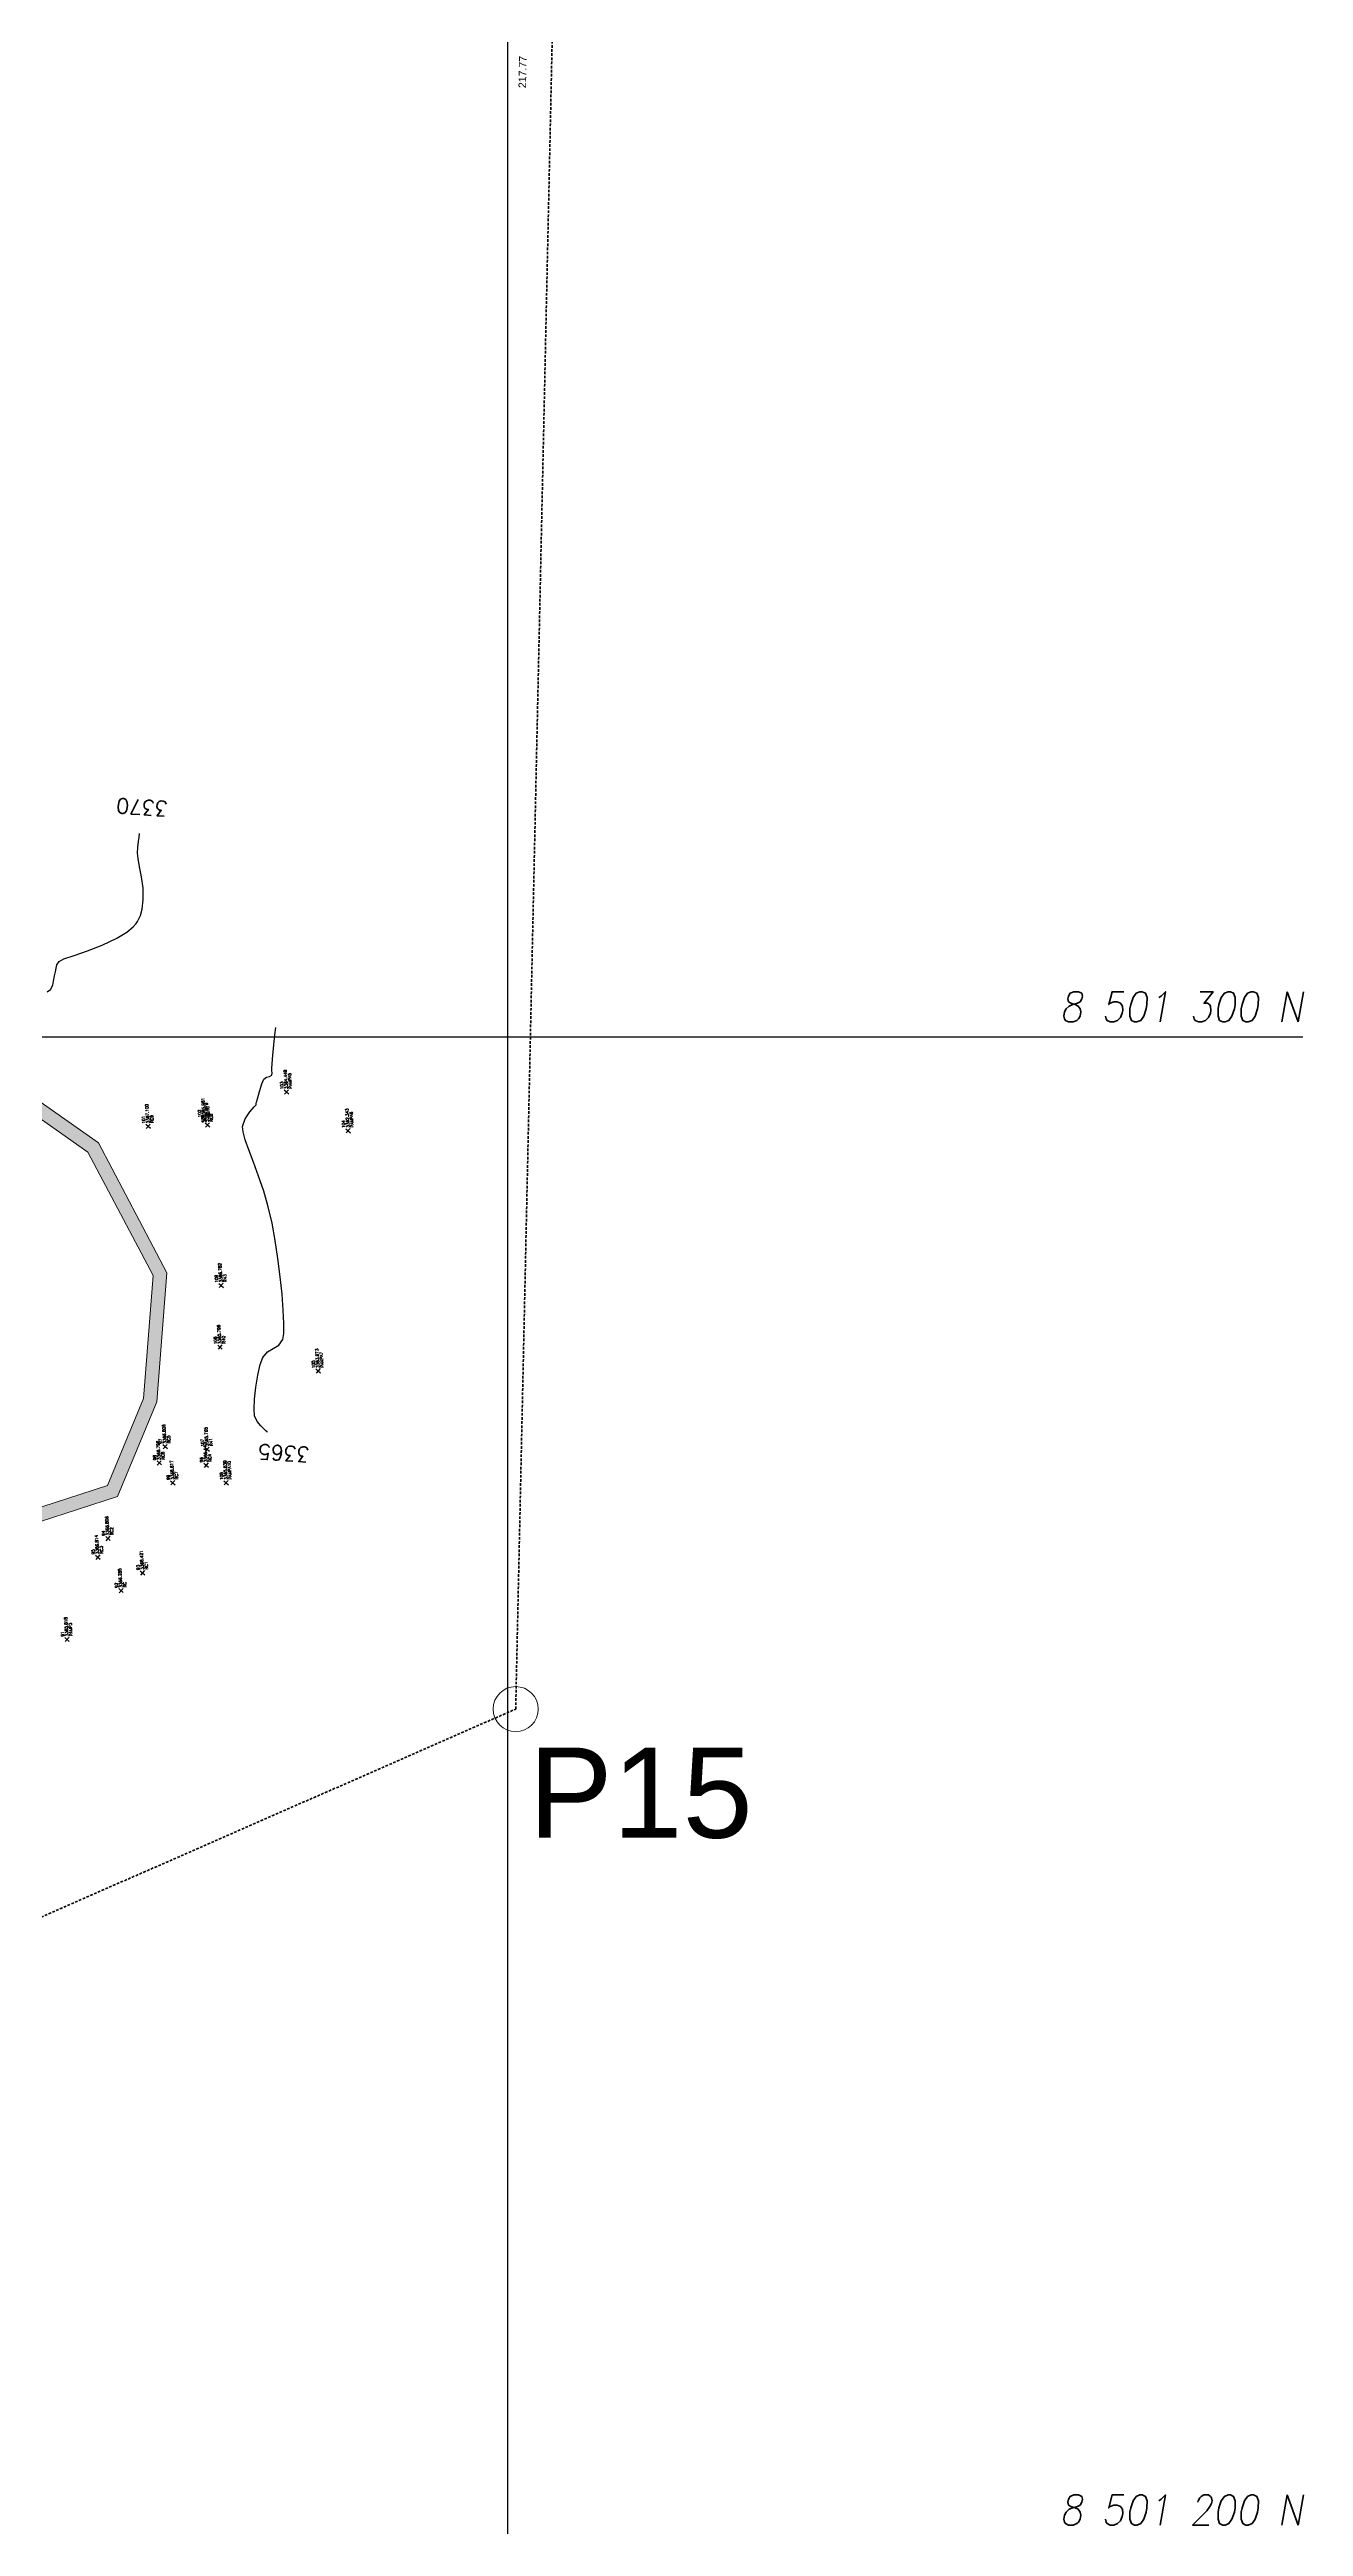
# Model space of a CAD drawing. Header units: millimetres. Extents: x 736950 to 738835, y 8500595 to 8502131.
# Drawn here: x 738469.5 to 738552.9, y 8501200.9 to 8501365.7 of the extents above; entities that cross this region are included whole.
import ezdxf
from ezdxf.enums import TextEntityAlignment as Align

# ---------------------------------------------------------------- set-up
doc = ezdxf.new("R2010")
doc.units = ezdxf.units.MM
doc.linetypes.add('DASHED', pattern=[0.75, 0.5, -0.25])
for name, color, linetype, lineweight in [('CAMINO ACTUAL', 1, 'Continuous', 13), ('CONT-MJR', 80, 'Continuous', 30), ('COTAS', 40, 'Continuous', 5), ('CUADROS', 9, 'Continuous', 20), ('PERIMETRO', 7, 'Continuous', 35), ('pista', 251, 'Continuous', 5)]:
    doc.layers.add(name, color=color, linetype=linetype, lineweight=lineweight)
doc.layers.add('Cuadricula Coordenadas', color=5, linetype='Continuous')
doc.styles.add('Coordenadas', font='romans', dxfattribs={"width": 0.9, "height": 2})
doc.styles.add('COTAS', font='arial.ttf')
doc.styles.add('CUADROS', font='arial.ttf')
doc.styles.get("Standard").update_dxf_attribs({"font": 'simplex.shx'})
doc.dimstyles.new('Copy of GenDist', dxfattribs={"dimtxt": 0.5, "dimasz": 2, "dimexe": 0.18, "dimexo": 0.0625, "dimgap": 1, "dimtad": 2, "dimzin": 1, "dimdsep": 46, "dimtxsty": 'COTAS', "dimcen": 0.09, "dimse1": 1, "dimse2": 1, "dimsd1": 1, "dimsd2": 1, "dimadec": 0, "dimazin": 0, "dimtfac": 1, "dimtofl": 0, "dimtmove": 0, "dimatfit": 3, "dimfxl": 1, "dimtolj": 1, "dimtzin": 0, "dimarcsym": 0})

# ---------------------------------------------------------------- blocks, each defined once
blk = doc.blocks.new('*D163')
at = {"layer": 'Defpoints', "color": 0, "transparency": 16777216}
for p in [(738500.2536031553, 8501255.919746634), (738500.5340320421, 8501255.280054767), (738327.4111217386, 8501179.386225885)]:
    blk.add_point(p, dxfattribs=at)
at = {"layer": 'COTAS', "color": 0, "transparency": 16777216, "insert": (738413.1880868776, 8501219.122655973), "char_height": 0.5, "attachment_point": 5, "rotation": 23.67174162238211, "style": 'COTAS'}
blk.add_mtext('\\A1;189.03', dxfattribs=at)
blk = doc.blocks.new('*D164')
at = {"layer": 'Defpoints', "color": 0, "transparency": 16777216}
for p in [(738504.6203127536, 8501473.017508063), (738505.2945807902, 8501473.002765063), (738500.5340320414, 8501255.280054765)]:
    blk.add_point(p, dxfattribs=at)
at = {"layer": 'COTAS', "color": 0, "transparency": 16777216, "insert": (738500.9893141275, 8501364.18350024), "char_height": 0.5, "attachment_point": 5, "rotation": 88.74741639939633, "style": 'COTAS'}
blk.add_mtext('\\A1;217.77', dxfattribs=at)

msp = doc.modelspace()

# ---------------------------------------------------------------- hatches: boundary and pattern name
at = {"layer": 'pista'}
h = msp.add_hatch(dxfattribs=at)
h.set_pattern_fill('HONEY', color=256, scale=3, angle=9.94991650582834, style=0)
h.set_pattern_definition([(9.94991650582834, (1479841.21072825, -18.49207214638591), (0.4979252195647159, 0.4170677100899267), [0.375, -0.75]), (129.9499165058283, (1479841.21072825, -18.49207214638591), (-0.6101538418184378, 0.222682034283025), [0.3749999999999999, -0.7499999999999998]), (69.94991650582834, (1479841.21072825, -18.49207214638591), (-0.112228622253722, 0.6397497443729518), [-0.75, 0.375])])
h.paths.add_polyline_path([(738324.6607803253, 8501303.255688567), (738340.4924515977, 8501317.889334468), (738348.8662337415, 8501324.073052296), (738353.590805852, 8501327.284200039), (738353.3935913751, 8501328.238359738), (738348.3457597718, 8501324.807502367), (738339.9179463997, 8501318.583884543), (738324.2255770555, 8501304.078999216), (738315.7325336294, 8501302.122292453), (738315.3895158557, 8501301.119687961)])
h.paths.add_polyline_path([(738357.4758860999, 8501329.924770733), (738355.3178019538, 8501329.546187053), (738353.3935913751, 8501328.238359738), (738353.590805852, 8501327.284200039)])
h.paths.add_polyline_path([(738355.3178019538, 8501329.546187053), (738357.4758860999, 8501329.924770733), (738361.0578508263, 8501332.359323043), (738363.3835271286, 8501333.415346753), (738363.2229229206, 8501334.330857413), (738360.6156308141, 8501333.146959946)])
h.paths.add_polyline_path([(738372.2578746635, 8501337.44493651), (738376.051893744, 8501343.604659278), (738384.3371857059, 8501343.315453827), (738396.3431088859, 8501336.743085163), (738397.7625263938, 8501336.992087642), (738384.5820186181, 8501344.207455842), (738375.5601263958, 8501344.522372976), (738371.6356416285, 8501338.150834598), (738363.2229229206, 8501334.330857413), (738363.3835271286, 8501333.415346753)])
h.paths.add_polyline_path([(738436.6034008801, 8501329.990238985), (738444.2017746986, 8501325.43121988), (738452.8734561556, 8501307.334992252), (738462.2723454447, 8501299.215247), (738472.0773927479, 8501292.336898148), (738476.4099973171, 8501284.113763375), (738475.7676183763, 8501275.937908038), (738473.3720247473, 8501270.147524597), (738463.7300826617, 8501267.01979427), (738453.6966851103, 8501272.36147203), (738447.4627184485, 8501277.597434692), (738440.2922288832, 8501281.82037677), (738429.9443386114, 8501278.080471296), (738419.3518401972, 8501279.321331613), (738406.5075618846, 8501276.137968121), (738388.4123257946, 8501271.967200011), (738375.1903402089, 8501266.111610735), (738375.3505656625, 8501265.198259134), (738388.6981989648, 8501271.109493716), (738406.7169004902, 8501275.262621386), (738419.409583229, 8501278.408412987), (738430.0505363679, 8501277.161876433), (738440.2001518973, 8501280.830122007), (738446.9413410703, 8501276.860009344), (738453.1902639542, 8501271.61148482), (738463.6443750293, 8501266.045823503), (738474.0448573995, 8501269.419615198), (738476.6536982558, 8501275.725437986), (738477.3276306477, 8501284.302888758), (738472.7722720027, 8501292.948803121), (738462.8263635708, 8501299.92596761), (738453.6039266584, 8501307.893274814), (738444.8965941606, 8501326.063899701), (738436.8460261285, 8501330.894235026), (738416.3518244564, 8501330.566419892), (738403.3274363902, 8501333.945704658), (738397.7625263938, 8501336.992087642), (738396.3431088859, 8501336.743085163), (738402.9932677158, 8501333.10260747), (738416.2440572663, 8501329.664580975)])
h.paths.add_polyline_path([(738366.9855507249, 8501262.47797515), (738367.1719360423, 8501261.576208904), (738375.3505656625, 8501265.198259134), (738375.1903402089, 8501266.111610735)])
h.paths.add_polyline_path([(738364.1546022783, 8501260.239929484), (738367.1719360423, 8501261.576208904), (738366.9855507249, 8501262.47797515), (738363.8370059141, 8501261.083586605), (738350.1546530364, 8501256.803430917), (738337.7098892569, 8501245.781399498), (738330.268049402, 8501235.809736565), (738311.8317502447, 8501225.265813686), (738303.5339075474, 8501214.184070656), (738277.807083866, 8501203.88603263), (738277.989679435, 8501202.989698078), (738304.1029048496, 8501213.44240657), (738312.4404135846, 8501224.57712347), (738330.8773626128, 8501235.121418016), (738338.3758479202, 8501245.168982793), (738350.6071806496, 8501256.001983404)])
h.paths.add_polyline_path([(738440.6798589167, 8501280.996831685), (738440.5931579545, 8501282.367079195), (738440.1818386264, 8501282.3410534), (738440.2685395887, 8501280.97080589)], flags=24)
h.paths.add_polyline_path([(738440.3988502925, 8501280.981238337), (738440.3189465342, 8501282.244060837), (738439.9076272061, 8501282.218035042), (738439.9875309644, 8501280.955212543)], flags=24)
h.paths.add_polyline_path([(738440.11945135, 8501280.96396976), (738440.0935117037, 8501281.373927556), (738439.6821923755, 8501281.347901762), (738439.7081320218, 8501280.937943965)], flags=24)
h.paths.add_polyline_path([(738430.5302433862, 8501277.32858611), (738430.4435424239, 8501278.69883362), (738430.0322230958, 8501278.672807826), (738430.118924058, 8501277.302560316)], flags=25)
h.paths.add_polyline_path([(738430.249234762, 8501277.312992763), (738430.1693310036, 8501278.575815262), (738429.7580116754, 8501278.54978947), (738429.8379154339, 8501277.286966968)], flags=24)
h.paths.add_polyline_path([(738429.9698358176, 8501277.295724185), (738429.9438961713, 8501277.705681982), (738429.5325768432, 8501277.679656187), (738429.5585164895, 8501277.26969839)], flags=24)
h.paths.add_polyline_path([(738419.8892902513, 8501278.575122667), (738419.802589289, 8501279.945370175), (738419.3912699609, 8501279.91934438), (738419.4779709232, 8501278.549096873)], flags=24)
h.paths.add_polyline_path([(738419.6082816274, 8501278.559529318), (738419.528377869, 8501279.822351817), (738419.1170585409, 8501279.796326023), (738419.1969622993, 8501278.533503523)], flags=24)
h.paths.add_polyline_path([(738419.3288826848, 8501278.542260738), (738419.3029430385, 8501278.952218536), (738418.8916237104, 8501278.926192742), (738418.9175633567, 8501278.516234944)], flags=24)
h.paths.add_polyline_path([(738407.1966075088, 8501275.429331064), (738407.1099065467, 8501276.799578574), (738406.6985872185, 8501276.77355278), (738406.7852881807, 8501275.403305272)], flags=24)
h.paths.add_polyline_path([(738406.915598885, 8501275.413737714), (738406.8356951266, 8501276.676560216), (738406.4243757986, 8501276.650534421), (738406.5042795569, 8501275.387711922)], flags=24)
h.paths.add_polyline_path([(738406.6361999424, 8501275.396469137), (738406.6102602961, 8501275.806426933), (738406.198940968, 8501275.78040114), (738406.2248806143, 8501275.370443342)], flags=24)
h.paths.add_polyline_path([(738389.1778379105, 8501271.276199086), (738389.0911369483, 8501272.646446595), (738388.6798176202, 8501272.6204208), (738388.7665185825, 8501271.250173293)], flags=24)
h.paths.add_polyline_path([(738388.8968973614, 8501271.260610044), (738388.816993603, 8501272.523432544), (738388.4056742749, 8501272.497406749), (738388.4855780333, 8501271.23458425)], flags=24)
h.paths.add_polyline_path([(738388.6174303434, 8501271.243337162), (738388.5914906971, 8501271.653294958), (738388.1801713691, 8501271.627269164), (738388.2061110153, 8501271.217311367)], flags=24)
h.paths.add_polyline_path([(738364.6343092956, 8501260.406639164), (738364.5476083333, 8501261.776886672), (738364.1362890052, 8501261.75086088), (738364.2229899674, 8501260.38061337)], flags=25)
h.paths.add_polyline_path([(738364.3533006735, 8501260.391045814), (738364.2733969152, 8501261.653868314), (738363.862077587, 8501261.62784252), (738363.9419813454, 8501260.36502002)], flags=24)
h.paths.add_polyline_path([(738364.0739017309, 8501260.373777237), (738364.0479620846, 8501260.783735033), (738363.6366427565, 8501260.757709239), (738363.6625824028, 8501260.347751442)], flags=24)
h.paths.add_polyline_path([(738351.086887663, 8501256.168693075), (738351.0001867007, 8501257.538940582), (738350.5888673727, 8501257.512914788), (738350.6755683349, 8501256.14266728)], flags=24)
h.paths.add_polyline_path([(738350.805879037, 8501256.153099725), (738350.7259752786, 8501257.415922226), (738350.3146559505, 8501257.389896432), (738350.3945597089, 8501256.127073932)], flags=24)
h.paths.add_polyline_path([(738350.5264800944, 8501256.135831147), (738350.5005404481, 8501256.545788944), (738350.08922112, 8501256.519763151), (738350.1151607663, 8501256.109805353)], flags=24)
h.paths.add_polyline_path([(738338.8555549445, 8501245.335692476), (738338.7786664224, 8501246.550861299), (738338.3673470942, 8501246.524835505), (738338.4442356164, 8501245.309666684)], flags=25)
h.paths.add_polyline_path([(738338.5745463207, 8501245.320099127), (738338.4946425622, 8501246.582921628), (738338.0833232342, 8501246.556895833), (738338.1632269926, 8501245.294073334)], flags=25)
h.paths.add_polyline_path([(738338.2951473796, 8501245.30283055), (738338.2692077333, 8501245.712788349), (738337.8578884052, 8501245.686762555), (738337.8838280515, 8501245.276804758)], flags=24)

# ---------------------------------------------------------------- linework, layer by layer
at = {"linetype": 'Continuous'}
for p, q in [((738485.133114665, 8501296.465137906), (738485.4332084085, 8501296.200760478)), ((738485.4153502503, 8501296.482996065), (738485.1509728234, 8501296.182902321)), ((738475.9309562612, 8501294.181485413), (738476.231050006, 8501293.917107983)), ((738476.2131918482, 8501294.19934357), (738475.948814419, 8501293.899249824)), ((738479.666413169, 8501294.59319246), (738479.9665069125, 8501294.328815034)), ((738479.9486487542, 8501294.611050619), (738479.6842713273, 8501294.310956875)), ((738479.8801824447, 8501294.271048555), (738480.1802761895, 8501294.006671127)), ((738480.1624180317, 8501294.288906714), (738479.8980406024, 8501293.988812968)), ((738489.2389059004, 8501293.89027008), (738489.538999646, 8501293.625892652)), ((738489.5211414874, 8501293.90812824), (738489.256764059, 8501293.608034493)), ((738480.7867802616, 8501283.601002753), (738481.0868740069, 8501283.336625326)), ((738481.0690158486, 8501283.618860912), (738480.8046384199, 8501283.318767168)), ((738480.7117207897, 8501279.498074276), (738481.0118145334, 8501279.233696848)), ((738480.9939563748, 8501279.515932435), (738480.7295789479, 8501279.215838691)), ((738487.2410847294, 8501277.909217281), (738487.541178472, 8501277.644839855)), ((738487.5233203146, 8501277.92707544), (738487.2589428868, 8501277.626981696)), ((738477.0587769595, 8501272.87317742), (738477.3588707051, 8501272.608799992)), ((738477.3410125466, 8501272.89103558), (738477.0766351181, 8501272.590941833)), ((738480.14199994, 8501272.710551167), (738479.8776225116, 8501272.410457421)), ((738476.6715584234, 8501271.787558792), (738476.9716521678, 8501271.523181364)), ((738476.9537940104, 8501271.80541695), (738476.6894165808, 8501271.505323205)), ((738479.7922105392, 8501271.638322825), (738480.092304284, 8501271.373945396)), ((738480.0744461262, 8501271.656180983), (738479.810068697, 8501271.356087238)), ((738479.859764353, 8501272.692693008), (738480.1598580987, 8501272.42831558)), ((738477.5753098583, 8501270.474006988), (738477.8754036039, 8501270.20962956)), ((738477.8575454457, 8501270.491865145), (738477.5931680169, 8501270.191771401)), ((738481.1244489399, 8501270.473125055), (738481.4245426827, 8501270.208747627)), ((738481.4066845251, 8501270.490983214), (738481.1423070976, 8501270.190889468)), ((738473.2591607205, 8501266.761041913), (738473.5592544661, 8501266.496664485)), ((738473.5413963075, 8501266.778900072), (738473.2770188791, 8501266.478806326)), ((738472.5791329988, 8501265.520624122), (738472.8792267436, 8501265.256246693)), ((738472.8613685858, 8501265.53848228), (738472.5969911562, 8501265.238388536)), ((738475.5606179422, 8501264.482826678), (738475.8607116876, 8501264.218449252)), ((738475.8428535293, 8501264.500684837), (738475.5784761006, 8501264.200591093)), ((738474.127768316, 8501263.294974856), (738474.4278620604, 8501263.03059743)), ((738474.410003903, 8501263.312833015), (738474.1456264734, 8501263.01273927)), ((738470.5355331704, 8501260.04965659), (738470.8356269139, 8501259.785279162)), ((738470.8177687557, 8501260.067514747), (738470.5533913288, 8501259.767421005))]:
    msp.add_line(p, q, dxfattribs=at)
at = {"layer": 'CAMINO ACTUAL'}
for points in [[(738462.2723454447, 8501299.215247), (738472.0773927479, 8501292.336898148), (738476.4099973171, 8501284.113763375), (738475.7676183763, 8501275.937908038), (738473.3720247473, 8501270.147524597), (738463.7300826617, 8501267.01979427)], [(738462.8263635708, 8501299.92596761), (738472.7722720027, 8501292.948803121), (738477.3276306477, 8501284.302888758), (738476.6536982558, 8501275.725437986), (738474.0448573995, 8501269.419615198), (738463.6443750293, 8501266.045823503)]]:
    msp.add_lwpolyline(points, dxfattribs=at)
at = {"layer": 'CONT-MJR', "flags": 128}
for points, elevation in [([(738469.3726179631, 8501302.995122813), (738469.5863585846, 8501303.154723303), (738469.7386213389, 8501303.427731372), (738469.7850175106, 8501303.708364744), (738469.8536723601, 8501304.05460971), (738469.9154635775, 8501304.32793122), (738469.9519040398, 8501304.564328669), (738470.0152023251, 8501304.784805361), (738470.1575670182, 8501305.010364607), (738470.4831126188, 8501305.179732556), (738471.1509956411, 8501305.419262182), (738472.0397438598, 8501305.729123514), (738473.0278850528, 8501306.109486572), (738473.9939469957, 8501306.560521381), (738474.6692701592, 8501306.972347142), (738475.0780574695, 8501307.311022375), (738475.2894794535, 8501307.551019557), (738475.3739442464, 8501307.675286336), (738475.4464358015, 8501307.803402478), (738475.5661555113, 8501308.072966985), (738475.68841808, 8501308.504526844), (738475.7607993061, 8501309.113608886), (738475.7406605907, 8501309.89236741), (738475.6430499275, 8501310.642885666), (738475.5166464756, 8501311.314184828), (738475.4101294001, 8501311.855286071), (738475.3721778604, 8501312.215210566), (738475.4011064282, 8501312.629004471), (738475.4383868986, 8501312.987295244), (738475.4756889007, 8501313.290248176), (738475.504682061, 8501313.538028551)], 3370), ([(738484.0246873265, 8501273.684388272), (738483.9935190267, 8501273.721596347), (738483.918355522, 8501273.799295012), (738483.7815110168, 8501273.926152755), (738483.5763768546, 8501274.12043099), (738483.3313255667, 8501274.416294442), (738483.160877081, 8501274.787424503), (738483.1261886498, 8501275.221776454), (738483.1608171926, 8501275.8951384), (738483.2507760564, 8501276.692182157), (738483.3820785844, 8501277.497579541), (738483.5407381189, 8501278.196002368), (738483.7127680068, 8501278.672122452), (738484.0294880449, 8501279.040763047), (738484.4061589927, 8501279.264198635), (738484.7657849083, 8501279.48806685), (738485.0313698518, 8501279.858005336), (738485.0985767227, 8501280.258996204), (738485.1108555982, 8501280.93331075), (738485.073542596, 8501281.825241126), (738484.9919738285, 8501282.879079476), (738484.8714854077, 8501284.039117958), (738484.7174134477, 8501285.249648716), (738484.5350940599, 8501286.454963902), (738484.3298633595, 8501287.599355664), (738484.0768596281, 8501288.686955474), (738483.7671657286, 8501289.74277143), (738483.4300346606, 8501290.742410628), (738483.0947194232, 8501291.661480166), (738482.7904730067, 8501292.47558714), (738482.5465484124, 8501293.16033865), (738482.3921986343, 8501293.691341788), (738482.3566766654, 8501294.044203654), (738482.5336613563, 8501294.552597348), (738482.8365543721, 8501295.008877201), (738483.1251217624, 8501295.343652949), (738483.2591295757, 8501295.48753433), (738483.2766342778, 8501295.568429679), (738483.2909971337, 8501295.650778586), (738483.3498644895, 8501295.881445527), (738483.4820332883, 8501296.367758013), (738483.6413782049, 8501296.881456528), (738483.7817739109, 8501297.19428156), (738483.9646971655, 8501297.311287584), (738484.159976183, 8501297.365919543), (738484.2995587962, 8501297.458805412), (738484.3368841223, 8501297.595976751), (738484.3148035819, 8501297.736253157), (738484.299383462, 8501297.909444626), (738484.3256628667, 8501298.21036289), (738484.3819380683, 8501298.77699104), (738484.452242499, 8501299.464393323), (738484.5206095831, 8501300.127633994), (738484.5710727463, 8501300.621777305)], 3365)]:
    msp.add_lwpolyline(points, dxfattribs=dict(at, elevation=elevation))
at = {"layer": 'COTAS'}
msp.add_circle((738500.5340320417, 8501255.280054767), 1.5, dxfattribs=at)
at = {"layer": 'Cuadricula Coordenadas', "color": 8}
for p, q in [((738500, 8500595.507225098), (738500, 8502130.641312934)), ((736950.2264744169, 8501300), (738552.8979275209, 8501300))]:
    msp.add_line(p, q, dxfattribs=at)
at = {"layer": 'PERIMETRO', "linetype": 'DASHED', "ltscale": 0.35}
msp.add_lwpolyline([(738236.8284346196, 8501144.032219619), (738320.8206677334, 8501132.278902221), (738327.411121739, 8501179.386225885), (738500.5340320417, 8501255.280054767), (738505.2945807902, 8501473.002765065), (738158.5425738312, 8501412.173509907)], dxfattribs=at)

# ---------------------------------------------------------------- texts
at = {"color": 1, "char_height": 0.2, "attachment_point": 4, "rotation": 93.62050333019783}
for s, insert in [('3364.449', (738485.2705320072, 8501296.532550031)), ('3365.961', (738479.8038305092, 8501294.660604585)), ('3367.100', (738476.0683736006, 8501294.248897538)), ('3365.879', (738480.0175997841, 8501294.33846068)), ('3362.343', (738489.3763232424, 8501293.957682207)), ('3366.782', (738480.9241976028, 8501283.668414878)), ('3365.796', (738480.8491381299, 8501279.565486401)), ('3363.973', (738487.3785020706, 8501277.976629408)), ('3366.796', (738476.8089757647, 8501271.854970917)), ('3366.806', (738477.1961943019, 8501272.940589543)), ('3366.440', (738479.9296278805, 8501271.70573495)), ('3365.765', (738479.9971816932, 8501272.760105133)), ('3366.617', (738477.7127271979, 8501270.541419111)), ('3365.839', (738481.2618662795, 8501270.540537179)), ('3366.806', (738473.3965780598, 8501266.828454038)), ('3366.814', (738472.7165503401, 8501265.588036248)), ('3366.285', (738474.2651856571, 8501263.362386981)), ('3366.421', (738475.6980352816, 8501264.550238803)), ('3365.818', (738470.6729505108, 8501260.117068715))]:
    msp.add_mtext(s, dxfattribs=dict(at, insert=insert))
at = {"color": 3, "char_height": 0.2, "attachment_point": 4, "rotation": 93.62050333019783}
for s, insert in [('PAMPA5', (738485.5499731797, 8501296.550231377)), ('RC9', (738476.3478147772, 8501294.266578881)), ('RC10', (738480.0832716837, 8501294.67828593)), ('RC8', (738480.2970409584, 8501294.356142025)), ('PAMPA6', (738489.6557644171, 8501293.97536355)), ('R43', (738481.2036387753, 8501283.686096223)), ('R40', (738481.1285793043, 8501279.583167747)), ('PAMPA7', (738487.6579432432, 8501277.994310752)), ('RC5', (738477.4756354744, 8501272.958270889)), ('R41', (738480.276622868, 8501272.777786477)), ('RC6', (738477.0884169372, 8501271.872652262)), ('RC7', (738477.9921683723, 8501270.559100457)), ('RC4', (738480.2090690533, 8501271.723416293)), ('PAMPA10', (738481.5413074539, 8501270.558218524)), ('RC3', (738472.9959915126, 8501265.605717592)), ('RC2', (738473.6760192361, 8501266.846135385)), ('RC1', (738475.977476456, 8501264.567920148)), ('RC', (738474.5446268315, 8501263.380068326)), ('PAMP3', (738470.9523916851, 8501260.13475006))]:
    msp.add_mtext(s, dxfattribs=dict(at, insert=insert))
at = {"color": 2, "char_height": 0.2, "attachment_point": 4, "rotation": 93.62050333019783}
for s, insert in [('103', (738484.9910908306, 8501296.514868688)), ('101', (738475.788932428, 8501294.231216192)), ('102', (738479.5243893345, 8501294.642923241)), ('100', (738479.7381586115, 8501294.320779335)), ('104', (738489.0968820681, 8501293.940000862)), ('109', (738480.6447564265, 8501283.650733532)), ('106', (738480.5696969555, 8501279.547805058)), ('105', (738487.099060894, 8501277.958948063)), ('97', (738476.9167531254, 8501272.9229082)), ('107', (738479.7177405189, 8501272.742423788)), ('98', (738476.5295345881, 8501271.837289574)), ('96', (738479.6501867041, 8501271.688053604)), ('99', (738477.4332860213, 8501270.523737768)), ('108', (738480.9824251048, 8501270.522855835)), ('94', (738473.1171368873, 8501266.810772695)), ('95', (738472.4371091656, 8501265.570354903)), ('93', (738475.418594109, 8501264.532557458)), ('92', (738473.9857444827, 8501263.344705636)), ('91', (738470.3935093363, 8501260.09938737))]:
    msp.add_mtext(s, dxfattribs=dict(at, insert=insert))
at = {"layer": 'CONT-MJR', "char_height": 1, "attachment_point": 5, "rotation": 176.37943615062332}
for s, insert in [('{3370}', (738475.6787634883, 8501315.275920965, 3370)), ('{3370}', (738475.6787634883, 8501315.275920965, 3370)), ('{3365}', (738485.1049257269, 8501272.304985674, 3365))]:
    msp.add_mtext(s, dxfattribs=dict(at, insert=insert))
at = {"layer": 'Cuadricula Coordenadas', "color": 7, "style": 'Coordenadas', "oblique": 10, "width": 0.9}
for s, p in [(' 8 501 300 N', (738552.8979275209, 8501302)), (' 8 501 200 N', (738552.8979275209, 8501202))]:
    msp.add_text(s, height=2, dxfattribs=at).set_placement(p, align=Align.MIDDLE_RIGHT)
at = {"layer": 'CUADROS', "style": 'CUADROS'}
msp.add_text('P15', height=6, dxfattribs=at).set_placement((738508.8448072778, 8501249.718488893), align=Align.MIDDLE_CENTER)

# ---------------------------------------------------------------- dimensions: what is measured, and where the dimension line sits
at = {"layer": 'COTAS'}
for p1, p2, distance, picture, middle in [((738500.5340320417, 8501255.280054767), (738505.2945807903, 8501473.002765065), 0.6744291966987973, '*D164', (738500.9893141275, 8501364.18350024)), ((738327.411121739, 8501179.386225885), (738500.5340320417, 8501255.280054767), 0.698459766169135, '*D163', (738413.1880868776, 8501219.122655973))]:
    dim = msp.add_aligned_dim(p1=p1, p2=p2, distance=distance, dimstyle='Copy of GenDist', dxfattribs=at)
    dim.commit()
    dim.dimension.update_dxf_attribs({"geometry": picture, "text_midpoint": middle})

doc.saveas('drawing.dxf')
